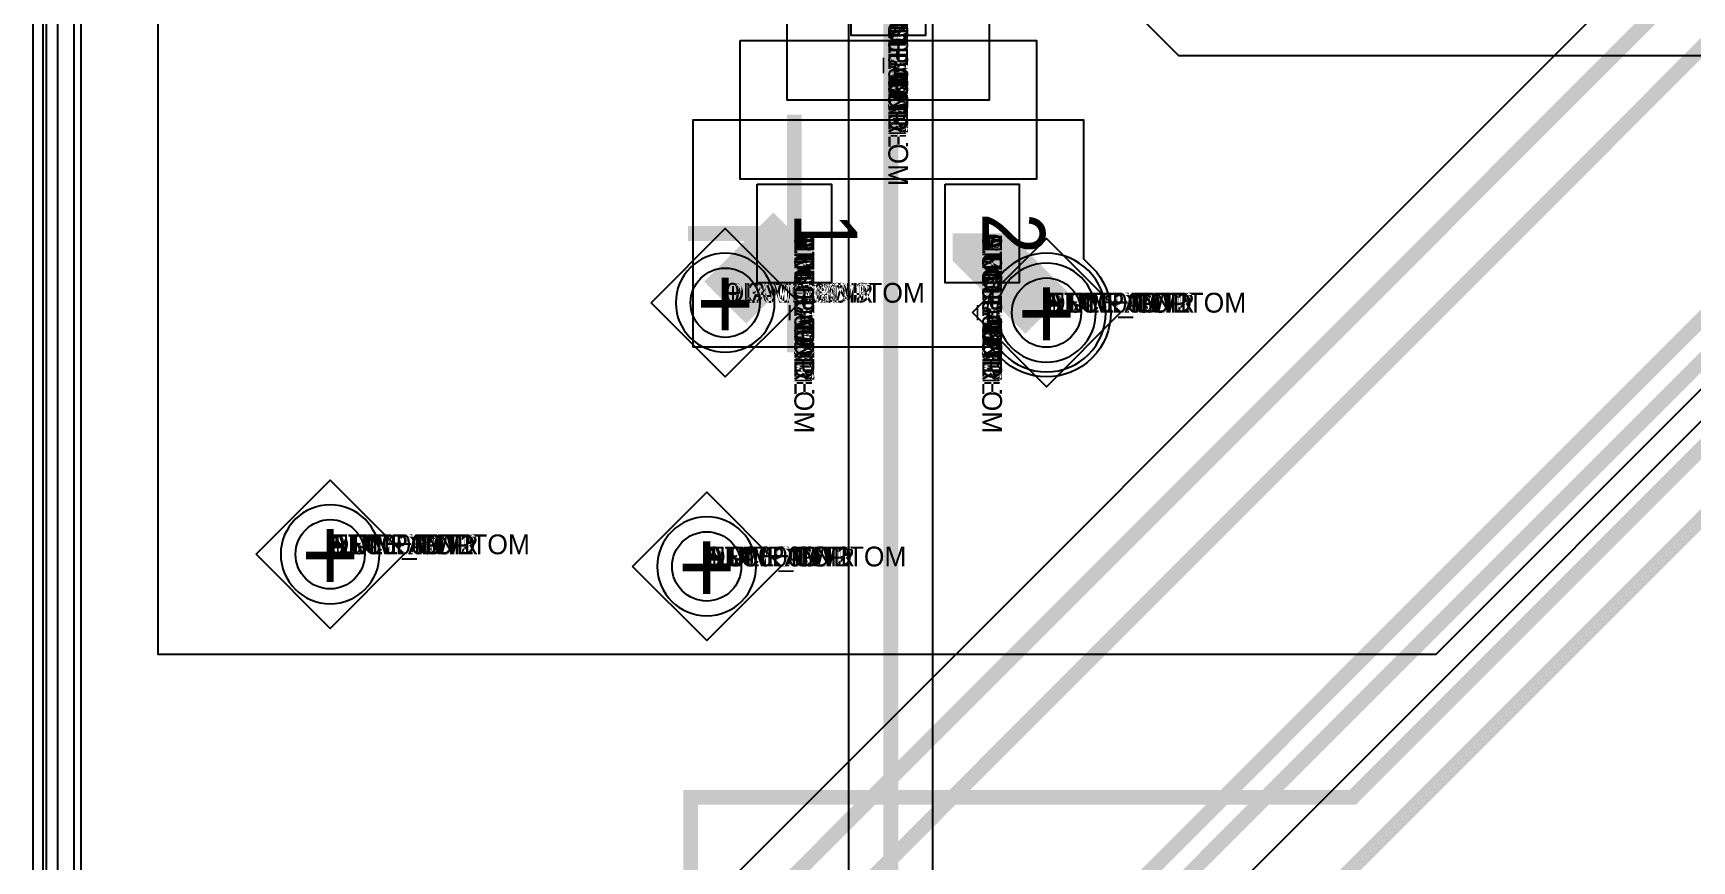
# Model space of a CAD drawing. Extents: x 0 to 323, y 0 to 320.
# Drawn here: x 0 to 16.78, y 54.96 to 63.33 of the extents above; entities that cross this region are included whole.
import ezdxf
from ezdxf.enums import TextEntityAlignment as Align

# ---------------------------------------------------------------- set-up
doc = ezdxf.new("R2010")
doc.units = 0
doc.header["$MEASUREMENT"] = 0
doc.layers.get('0').update_dxf_attribs({"linetype": 'CONTINUOUS'})
for name, color, linetype in [('BOARD_GEOMETRY_OUTLINE', 1, 'CONTINUOUS'), ('CDN_FIGURES', 7, 'CONTINUOUS'), ('ETCH_BOTTOM', 7, 'CONTINUOUS'), ('ETCH_GND', 3, 'CONTINUOUS'), ('ETCH_INT1', 4, 'CONTINUOUS'), ('ETCH_INT2', 5, 'CONTINUOUS'), ('ETCH_PWR', 6, 'CONTINUOUS'), ('ETCH_TOP', 2, 'CONTINUOUS'), ('MANUFACTURING_NCLEGEND-1-6', 8, 'CONTINUOUS'), ('PACKAGE_GEOMETRY_ASSEMBLY_TOP', 11, 'CONTINUOUS'), ('PACKAGE_GEOMETRY_PIN_NUMBER', 9, 'CONTINUOUS')]:
    doc.layers.add(name, color=color, linetype=linetype)

# ---------------------------------------------------------------- blocks, each defined once
blk = doc.blocks.new('PAD_INFO')
for tag in ['SHAPE_TYPE', 'PAD_HEIGHT', 'PAD_LAYER', 'PAD_TYPE', 'PAD_WIDTH']:
    blk.add_attdef(tag, (0, 0), '', height=0.2)
at = {"flags": 2}
blk.add_attdef('CDN_TYPE', (0, 0), '', height=0.2, dxfattribs=at)
blk = doc.blocks.new('DRILL_INFO')
at = {"flags": 2}
blk.add_attdef('CDN_TYPE', (0, 0), '', height=0.2, dxfattribs=at)
for tag in ['FSHAPE', 'FCHAR', 'DRILL_HEIGHT', 'DIAMETER', 'PLATED', 'DRILL_WIDTH']:
    blk.add_attdef(tag, (0, 0), '', height=0.2)
blk = doc.blocks.new('VIA0700X0300')
at = {"layer": 'ETCH_BOTTOM'}
blk.add_circle((0, 0), 0.35, dxfattribs=at)
at = {"layer": 'ETCH_GND'}
blk.add_circle((0, 0), 0.35, dxfattribs=at)
at = {"layer": 'ETCH_INT1'}
blk.add_circle((0, 0), 0.35, dxfattribs=at)
at = {"layer": 'ETCH_INT2'}
blk.add_circle((0, 0), 0.35, dxfattribs=at)
at = {"layer": 'ETCH_PWR'}
blk.add_circle((0, 0), 0.35, dxfattribs=at)
at = {"layer": 'ETCH_TOP'}
blk.add_circle((0, 0), 0.35, dxfattribs=at)
ref = blk.add_blockref('PAD_INFO', (0, 0))
ref.add_attrib('PAD_LAYER', 'ETCH_TOP', (0, 0), dxfattribs={"height": 0.2})
ref.add_attrib('SHAPE_TYPE', 'NULL', (0, 0), dxfattribs={"height": 0.2})
ref.add_attrib('PAD_TYPE', 'ANTIPAD', (0, 0), dxfattribs={"height": 0.2})
ref.add_attrib('PAD_WIDTH', '0.000000', (0, 0), dxfattribs={"height": 0.2})
ref.add_attrib('PAD_HEIGHT', '0.000000', (0, 0), dxfattribs={"height": 0.2})
ref = blk.add_blockref('PAD_INFO', (0, 0))
ref.add_attrib('PAD_LAYER', 'ETCH_GND', (0, 0), dxfattribs={"height": 0.2})
ref.add_attrib('SHAPE_TYPE', 'NULL', (0, 0), dxfattribs={"height": 0.2})
ref.add_attrib('PAD_TYPE', 'ANTIPAD', (0, 0), dxfattribs={"height": 0.2})
ref.add_attrib('PAD_WIDTH', '0.000000', (0, 0), dxfattribs={"height": 0.2})
ref.add_attrib('PAD_HEIGHT', '0.000000', (0, 0), dxfattribs={"height": 0.2})
ref = blk.add_blockref('PAD_INFO', (0, 0))
ref.add_attrib('PAD_LAYER', 'ETCH_INT1', (0, 0), dxfattribs={"height": 0.2})
ref.add_attrib('SHAPE_TYPE', 'NULL', (0, 0), dxfattribs={"height": 0.2})
ref.add_attrib('PAD_TYPE', 'ANTIPAD', (0, 0), dxfattribs={"height": 0.2})
ref.add_attrib('PAD_WIDTH', '0.000000', (0, 0), dxfattribs={"height": 0.2})
ref.add_attrib('PAD_HEIGHT', '0.000000', (0, 0), dxfattribs={"height": 0.2})
ref = blk.add_blockref('PAD_INFO', (0, 0))
ref.add_attrib('PAD_LAYER', 'ETCH_INT2', (0, 0), dxfattribs={"height": 0.2})
ref.add_attrib('SHAPE_TYPE', 'NULL', (0, 0), dxfattribs={"height": 0.2})
ref.add_attrib('PAD_TYPE', 'ANTIPAD', (0, 0), dxfattribs={"height": 0.2})
ref.add_attrib('PAD_WIDTH', '0.000000', (0, 0), dxfattribs={"height": 0.2})
ref.add_attrib('PAD_HEIGHT', '0.000000', (0, 0), dxfattribs={"height": 0.2})
ref = blk.add_blockref('PAD_INFO', (0, 0))
ref.add_attrib('PAD_LAYER', 'ETCH_PWR', (0, 0), dxfattribs={"height": 0.2})
ref.add_attrib('SHAPE_TYPE', 'NULL', (0, 0), dxfattribs={"height": 0.2})
ref.add_attrib('PAD_TYPE', 'ANTIPAD', (0, 0), dxfattribs={"height": 0.2})
ref.add_attrib('PAD_WIDTH', '0.000000', (0, 0), dxfattribs={"height": 0.2})
ref.add_attrib('PAD_HEIGHT', '0.000000', (0, 0), dxfattribs={"height": 0.2})
ref = blk.add_blockref('PAD_INFO', (0, 0))
ref.add_attrib('PAD_LAYER', 'ETCH_BOTTOM', (0, 0), dxfattribs={"height": 0.2})
ref.add_attrib('SHAPE_TYPE', 'NULL', (0, 0), dxfattribs={"height": 0.2})
ref.add_attrib('PAD_TYPE', 'ANTIPAD', (0, 0), dxfattribs={"height": 0.2})
ref.add_attrib('PAD_WIDTH', '0.000000', (0, 0), dxfattribs={"height": 0.2})
ref.add_attrib('PAD_HEIGHT', '0.000000', (0, 0), dxfattribs={"height": 0.2})
ref = blk.add_blockref('PAD_INFO', (0, 0))
ref.add_attrib('PAD_LAYER', 'ETCH_TOP', (0, 0), dxfattribs={"height": 0.2})
ref.add_attrib('SHAPE_TYPE', 'NULL', (0, 0), dxfattribs={"height": 0.2})
ref.add_attrib('PAD_TYPE', 'THERMAL', (0, 0), dxfattribs={"height": 0.2})
ref.add_attrib('PAD_WIDTH', '0.000000', (0, 0), dxfattribs={"height": 0.2})
ref.add_attrib('PAD_HEIGHT', '0.000000', (0, 0), dxfattribs={"height": 0.2})
ref = blk.add_blockref('PAD_INFO', (0, 0))
ref.add_attrib('PAD_LAYER', 'ETCH_GND', (0, 0), dxfattribs={"height": 0.2})
ref.add_attrib('SHAPE_TYPE', 'NULL', (0, 0), dxfattribs={"height": 0.2})
ref.add_attrib('PAD_TYPE', 'THERMAL', (0, 0), dxfattribs={"height": 0.2})
ref.add_attrib('PAD_WIDTH', '0.000000', (0, 0), dxfattribs={"height": 0.2})
ref.add_attrib('PAD_HEIGHT', '0.000000', (0, 0), dxfattribs={"height": 0.2})
ref = blk.add_blockref('PAD_INFO', (0, 0))
ref.add_attrib('PAD_LAYER', 'ETCH_INT1', (0, 0), dxfattribs={"height": 0.2})
ref.add_attrib('SHAPE_TYPE', 'NULL', (0, 0), dxfattribs={"height": 0.2})
ref.add_attrib('PAD_TYPE', 'THERMAL', (0, 0), dxfattribs={"height": 0.2})
ref.add_attrib('PAD_WIDTH', '0.000000', (0, 0), dxfattribs={"height": 0.2})
ref.add_attrib('PAD_HEIGHT', '0.000000', (0, 0), dxfattribs={"height": 0.2})
ref = blk.add_blockref('PAD_INFO', (0, 0))
ref.add_attrib('PAD_LAYER', 'ETCH_INT2', (0, 0), dxfattribs={"height": 0.2})
ref.add_attrib('SHAPE_TYPE', 'NULL', (0, 0), dxfattribs={"height": 0.2})
ref.add_attrib('PAD_TYPE', 'THERMAL', (0, 0), dxfattribs={"height": 0.2})
ref.add_attrib('PAD_WIDTH', '0.000000', (0, 0), dxfattribs={"height": 0.2})
ref.add_attrib('PAD_HEIGHT', '0.000000', (0, 0), dxfattribs={"height": 0.2})
ref = blk.add_blockref('PAD_INFO', (0, 0))
ref.add_attrib('PAD_LAYER', 'ETCH_PWR', (0, 0), dxfattribs={"height": 0.2})
ref.add_attrib('SHAPE_TYPE', 'NULL', (0, 0), dxfattribs={"height": 0.2})
ref.add_attrib('PAD_TYPE', 'THERMAL', (0, 0), dxfattribs={"height": 0.2})
ref.add_attrib('PAD_WIDTH', '0.000000', (0, 0), dxfattribs={"height": 0.2})
ref.add_attrib('PAD_HEIGHT', '0.000000', (0, 0), dxfattribs={"height": 0.2})
ref = blk.add_blockref('PAD_INFO', (0, 0))
ref.add_attrib('PAD_LAYER', 'ETCH_BOTTOM', (0, 0), dxfattribs={"height": 0.2})
ref.add_attrib('SHAPE_TYPE', 'NULL', (0, 0), dxfattribs={"height": 0.2})
ref.add_attrib('PAD_TYPE', 'THERMAL', (0, 0), dxfattribs={"height": 0.2})
ref.add_attrib('PAD_WIDTH', '0.000000', (0, 0), dxfattribs={"height": 0.2})
ref.add_attrib('PAD_HEIGHT', '0.000000', (0, 0), dxfattribs={"height": 0.2})
ref = blk.add_blockref('PAD_INFO', (0, 0))
ref.add_attrib('PAD_LAYER', 'ETCH_TOP', (0, 0), dxfattribs={"height": 0.2})
ref.add_attrib('SHAPE_TYPE', 'CIRCLE', (0, 0), dxfattribs={"height": 0.2})
ref.add_attrib('PAD_TYPE', 'REGULAR', (0, 0), dxfattribs={"height": 0.2})
ref.add_attrib('PAD_WIDTH', '0.700000', (0, 0), dxfattribs={"height": 0.2})
ref.add_attrib('PAD_HEIGHT', '0.700000', (0, 0), dxfattribs={"height": 0.2})
ref = blk.add_blockref('PAD_INFO', (0, 0))
ref.add_attrib('PAD_LAYER', 'ETCH_GND', (0, 0), dxfattribs={"height": 0.2})
ref.add_attrib('SHAPE_TYPE', 'CIRCLE', (0, 0), dxfattribs={"height": 0.2})
ref.add_attrib('PAD_TYPE', 'REGULAR', (0, 0), dxfattribs={"height": 0.2})
ref.add_attrib('PAD_WIDTH', '0.700000', (0, 0), dxfattribs={"height": 0.2})
ref.add_attrib('PAD_HEIGHT', '0.700000', (0, 0), dxfattribs={"height": 0.2})
ref = blk.add_blockref('PAD_INFO', (0, 0))
ref.add_attrib('PAD_LAYER', 'ETCH_INT1', (0, 0), dxfattribs={"height": 0.2})
ref.add_attrib('SHAPE_TYPE', 'CIRCLE', (0, 0), dxfattribs={"height": 0.2})
ref.add_attrib('PAD_TYPE', 'REGULAR', (0, 0), dxfattribs={"height": 0.2})
ref.add_attrib('PAD_WIDTH', '0.700000', (0, 0), dxfattribs={"height": 0.2})
ref.add_attrib('PAD_HEIGHT', '0.700000', (0, 0), dxfattribs={"height": 0.2})
ref = blk.add_blockref('PAD_INFO', (0, 0))
ref.add_attrib('PAD_LAYER', 'ETCH_INT2', (0, 0), dxfattribs={"height": 0.2})
ref.add_attrib('SHAPE_TYPE', 'CIRCLE', (0, 0), dxfattribs={"height": 0.2})
ref.add_attrib('PAD_TYPE', 'REGULAR', (0, 0), dxfattribs={"height": 0.2})
ref.add_attrib('PAD_WIDTH', '0.700000', (0, 0), dxfattribs={"height": 0.2})
ref.add_attrib('PAD_HEIGHT', '0.700000', (0, 0), dxfattribs={"height": 0.2})
ref = blk.add_blockref('PAD_INFO', (0, 0))
ref.add_attrib('PAD_LAYER', 'ETCH_PWR', (0, 0), dxfattribs={"height": 0.2})
ref.add_attrib('SHAPE_TYPE', 'CIRCLE', (0, 0), dxfattribs={"height": 0.2})
ref.add_attrib('PAD_TYPE', 'REGULAR', (0, 0), dxfattribs={"height": 0.2})
ref.add_attrib('PAD_WIDTH', '0.700000', (0, 0), dxfattribs={"height": 0.2})
ref.add_attrib('PAD_HEIGHT', '0.700000', (0, 0), dxfattribs={"height": 0.2})
ref = blk.add_blockref('PAD_INFO', (0, 0))
ref.add_attrib('PAD_LAYER', 'ETCH_BOTTOM', (0, 0), dxfattribs={"height": 0.2})
ref.add_attrib('SHAPE_TYPE', 'CIRCLE', (0, 0), dxfattribs={"height": 0.2})
ref.add_attrib('PAD_TYPE', 'REGULAR', (0, 0), dxfattribs={"height": 0.2})
ref.add_attrib('PAD_WIDTH', '0.700000', (0, 0), dxfattribs={"height": 0.2})
ref.add_attrib('PAD_HEIGHT', '0.700000', (0, 0), dxfattribs={"height": 0.2})
ref = blk.add_blockref('DRILL_INFO', (0, 0))
ref.add_attrib('DIAMETER', '0.300000', (0, 0), dxfattribs={"height": 0.2})
ref.add_attrib('PLATED', 'PLATED', (0, 0), dxfattribs={"height": 0.2})
ref.add_attrib('FSHAPE', 'DIAMOND', (0, 0), dxfattribs={"height": 0.2})
ref.add_attrib('FCHAR', '+', (0, 0), dxfattribs={"height": 0.2})
ref.add_attrib('DRILL_WIDTH', '1.500000', (0, 0), dxfattribs={"height": 0.2})
ref.add_attrib('DRILL_HEIGHT', '1.500000', (0, 0), dxfattribs={"height": 0.2})
for tag in ['CDN_TYPE', 'PIN']:
    blk.add_attdef(tag, (0, 0), '', height=0.2)
at = {"flags": 2}
for tag in ['PSTKNAME', 'BBV']:
    blk.add_attdef(tag, (0, 0), '', height=0.2, dxfattribs=at)
blk = doc.blocks.new('FIGURE_DIAMOND')
at = {"layer": 'CDN_FIGURES'}
blk.add_lwpolyline([(-0.5, 0), (0, 0.5), (0.5, 0), (0, -0.5)], close=True, dxfattribs=at)
blk = doc.blocks.new('RC1000X0750TS')
at = {"layer": 'ETCH_TOP'}
blk.add_lwpolyline([(-0.5, -0.375), (-0.5, 0.375), (0.5, 0.375), (0.5, -0.375)], close=True, dxfattribs=at)
ref = blk.add_blockref('PAD_INFO', (0, 0))
ref.add_attrib('PAD_LAYER', 'ETCH_TOP', (0, 0), dxfattribs={"height": 0.2})
ref.add_attrib('SHAPE_TYPE', 'NULL', (0, 0), dxfattribs={"height": 0.2})
ref.add_attrib('PAD_TYPE', 'ANTIPAD', (0, 0), dxfattribs={"height": 0.2})
ref.add_attrib('PAD_WIDTH', '0.000000', (0, 0), dxfattribs={"height": 0.2})
ref.add_attrib('PAD_HEIGHT', '0.000000', (0, 0), dxfattribs={"height": 0.2})
ref = blk.add_blockref('PAD_INFO', (0, 0))
ref.add_attrib('PAD_LAYER', 'ETCH_GND', (0, 0), dxfattribs={"height": 0.2})
ref.add_attrib('SHAPE_TYPE', 'NULL', (0, 0), dxfattribs={"height": 0.2})
ref.add_attrib('PAD_TYPE', 'ANTIPAD', (0, 0), dxfattribs={"height": 0.2})
ref.add_attrib('PAD_WIDTH', '0.000000', (0, 0), dxfattribs={"height": 0.2})
ref.add_attrib('PAD_HEIGHT', '0.000000', (0, 0), dxfattribs={"height": 0.2})
ref = blk.add_blockref('PAD_INFO', (0, 0))
ref.add_attrib('PAD_LAYER', 'ETCH_INT1', (0, 0), dxfattribs={"height": 0.2})
ref.add_attrib('SHAPE_TYPE', 'NULL', (0, 0), dxfattribs={"height": 0.2})
ref.add_attrib('PAD_TYPE', 'ANTIPAD', (0, 0), dxfattribs={"height": 0.2})
ref.add_attrib('PAD_WIDTH', '0.000000', (0, 0), dxfattribs={"height": 0.2})
ref.add_attrib('PAD_HEIGHT', '0.000000', (0, 0), dxfattribs={"height": 0.2})
ref = blk.add_blockref('PAD_INFO', (0, 0))
ref.add_attrib('PAD_LAYER', 'ETCH_INT2', (0, 0), dxfattribs={"height": 0.2})
ref.add_attrib('SHAPE_TYPE', 'NULL', (0, 0), dxfattribs={"height": 0.2})
ref.add_attrib('PAD_TYPE', 'ANTIPAD', (0, 0), dxfattribs={"height": 0.2})
ref.add_attrib('PAD_WIDTH', '0.000000', (0, 0), dxfattribs={"height": 0.2})
ref.add_attrib('PAD_HEIGHT', '0.000000', (0, 0), dxfattribs={"height": 0.2})
ref = blk.add_blockref('PAD_INFO', (0, 0))
ref.add_attrib('PAD_LAYER', 'ETCH_PWR', (0, 0), dxfattribs={"height": 0.2})
ref.add_attrib('SHAPE_TYPE', 'NULL', (0, 0), dxfattribs={"height": 0.2})
ref.add_attrib('PAD_TYPE', 'ANTIPAD', (0, 0), dxfattribs={"height": 0.2})
ref.add_attrib('PAD_WIDTH', '0.000000', (0, 0), dxfattribs={"height": 0.2})
ref.add_attrib('PAD_HEIGHT', '0.000000', (0, 0), dxfattribs={"height": 0.2})
ref = blk.add_blockref('PAD_INFO', (0, 0))
ref.add_attrib('PAD_LAYER', 'ETCH_BOTTOM', (0, 0), dxfattribs={"height": 0.2})
ref.add_attrib('SHAPE_TYPE', 'NULL', (0, 0), dxfattribs={"height": 0.2})
ref.add_attrib('PAD_TYPE', 'ANTIPAD', (0, 0), dxfattribs={"height": 0.2})
ref.add_attrib('PAD_WIDTH', '0.000000', (0, 0), dxfattribs={"height": 0.2})
ref.add_attrib('PAD_HEIGHT', '0.000000', (0, 0), dxfattribs={"height": 0.2})
ref = blk.add_blockref('PAD_INFO', (0, 0))
ref.add_attrib('PAD_LAYER', 'ETCH_TOP', (0, 0), dxfattribs={"height": 0.2})
ref.add_attrib('SHAPE_TYPE', 'NULL', (0, 0), dxfattribs={"height": 0.2})
ref.add_attrib('PAD_TYPE', 'THERMAL', (0, 0), dxfattribs={"height": 0.2})
ref.add_attrib('PAD_WIDTH', '0.000000', (0, 0), dxfattribs={"height": 0.2})
ref.add_attrib('PAD_HEIGHT', '0.000000', (0, 0), dxfattribs={"height": 0.2})
ref = blk.add_blockref('PAD_INFO', (0, 0))
ref.add_attrib('PAD_LAYER', 'ETCH_GND', (0, 0), dxfattribs={"height": 0.2})
ref.add_attrib('SHAPE_TYPE', 'NULL', (0, 0), dxfattribs={"height": 0.2})
ref.add_attrib('PAD_TYPE', 'THERMAL', (0, 0), dxfattribs={"height": 0.2})
ref.add_attrib('PAD_WIDTH', '0.000000', (0, 0), dxfattribs={"height": 0.2})
ref.add_attrib('PAD_HEIGHT', '0.000000', (0, 0), dxfattribs={"height": 0.2})
ref = blk.add_blockref('PAD_INFO', (0, 0))
ref.add_attrib('PAD_LAYER', 'ETCH_INT1', (0, 0), dxfattribs={"height": 0.2})
ref.add_attrib('SHAPE_TYPE', 'NULL', (0, 0), dxfattribs={"height": 0.2})
ref.add_attrib('PAD_TYPE', 'THERMAL', (0, 0), dxfattribs={"height": 0.2})
ref.add_attrib('PAD_WIDTH', '0.000000', (0, 0), dxfattribs={"height": 0.2})
ref.add_attrib('PAD_HEIGHT', '0.000000', (0, 0), dxfattribs={"height": 0.2})
ref = blk.add_blockref('PAD_INFO', (0, 0))
ref.add_attrib('PAD_LAYER', 'ETCH_INT2', (0, 0), dxfattribs={"height": 0.2})
ref.add_attrib('SHAPE_TYPE', 'NULL', (0, 0), dxfattribs={"height": 0.2})
ref.add_attrib('PAD_TYPE', 'THERMAL', (0, 0), dxfattribs={"height": 0.2})
ref.add_attrib('PAD_WIDTH', '0.000000', (0, 0), dxfattribs={"height": 0.2})
ref.add_attrib('PAD_HEIGHT', '0.000000', (0, 0), dxfattribs={"height": 0.2})
ref = blk.add_blockref('PAD_INFO', (0, 0))
ref.add_attrib('PAD_LAYER', 'ETCH_PWR', (0, 0), dxfattribs={"height": 0.2})
ref.add_attrib('SHAPE_TYPE', 'NULL', (0, 0), dxfattribs={"height": 0.2})
ref.add_attrib('PAD_TYPE', 'THERMAL', (0, 0), dxfattribs={"height": 0.2})
ref.add_attrib('PAD_WIDTH', '0.000000', (0, 0), dxfattribs={"height": 0.2})
ref.add_attrib('PAD_HEIGHT', '0.000000', (0, 0), dxfattribs={"height": 0.2})
ref = blk.add_blockref('PAD_INFO', (0, 0))
ref.add_attrib('PAD_LAYER', 'ETCH_BOTTOM', (0, 0), dxfattribs={"height": 0.2})
ref.add_attrib('SHAPE_TYPE', 'NULL', (0, 0), dxfattribs={"height": 0.2})
ref.add_attrib('PAD_TYPE', 'THERMAL', (0, 0), dxfattribs={"height": 0.2})
ref.add_attrib('PAD_WIDTH', '0.000000', (0, 0), dxfattribs={"height": 0.2})
ref.add_attrib('PAD_HEIGHT', '0.000000', (0, 0), dxfattribs={"height": 0.2})
ref = blk.add_blockref('PAD_INFO', (0, 0))
ref.add_attrib('PAD_LAYER', 'ETCH_TOP', (0, 0), dxfattribs={"height": 0.2})
ref.add_attrib('SHAPE_TYPE', 'RECTANGLE', (0, 0), dxfattribs={"height": 0.2})
ref.add_attrib('PAD_TYPE', 'REGULAR', (0, 0), dxfattribs={"height": 0.2})
ref.add_attrib('PAD_WIDTH', '1.000000', (0, 0), dxfattribs={"height": 0.2})
ref.add_attrib('PAD_HEIGHT', '0.750000', (0, 0), dxfattribs={"height": 0.2})
ref = blk.add_blockref('PAD_INFO', (0, 0))
ref.add_attrib('PAD_LAYER', 'ETCH_GND', (0, 0), dxfattribs={"height": 0.2})
ref.add_attrib('SHAPE_TYPE', 'NULL', (0, 0), dxfattribs={"height": 0.2})
ref.add_attrib('PAD_TYPE', 'REGULAR', (0, 0), dxfattribs={"height": 0.2})
ref.add_attrib('PAD_WIDTH', '0.000000', (0, 0), dxfattribs={"height": 0.2})
ref.add_attrib('PAD_HEIGHT', '0.000000', (0, 0), dxfattribs={"height": 0.2})
ref = blk.add_blockref('PAD_INFO', (0, 0))
ref.add_attrib('PAD_LAYER', 'ETCH_INT1', (0, 0), dxfattribs={"height": 0.2})
ref.add_attrib('SHAPE_TYPE', 'NULL', (0, 0), dxfattribs={"height": 0.2})
ref.add_attrib('PAD_TYPE', 'REGULAR', (0, 0), dxfattribs={"height": 0.2})
ref.add_attrib('PAD_WIDTH', '0.000000', (0, 0), dxfattribs={"height": 0.2})
ref.add_attrib('PAD_HEIGHT', '0.000000', (0, 0), dxfattribs={"height": 0.2})
ref = blk.add_blockref('PAD_INFO', (0, 0))
ref.add_attrib('PAD_LAYER', 'ETCH_INT2', (0, 0), dxfattribs={"height": 0.2})
ref.add_attrib('SHAPE_TYPE', 'NULL', (0, 0), dxfattribs={"height": 0.2})
ref.add_attrib('PAD_TYPE', 'REGULAR', (0, 0), dxfattribs={"height": 0.2})
ref.add_attrib('PAD_WIDTH', '0.000000', (0, 0), dxfattribs={"height": 0.2})
ref.add_attrib('PAD_HEIGHT', '0.000000', (0, 0), dxfattribs={"height": 0.2})
ref = blk.add_blockref('PAD_INFO', (0, 0))
ref.add_attrib('PAD_LAYER', 'ETCH_PWR', (0, 0), dxfattribs={"height": 0.2})
ref.add_attrib('SHAPE_TYPE', 'NULL', (0, 0), dxfattribs={"height": 0.2})
ref.add_attrib('PAD_TYPE', 'REGULAR', (0, 0), dxfattribs={"height": 0.2})
ref.add_attrib('PAD_WIDTH', '0.000000', (0, 0), dxfattribs={"height": 0.2})
ref.add_attrib('PAD_HEIGHT', '0.000000', (0, 0), dxfattribs={"height": 0.2})
ref = blk.add_blockref('PAD_INFO', (0, 0))
ref.add_attrib('PAD_LAYER', 'ETCH_BOTTOM', (0, 0), dxfattribs={"height": 0.2})
ref.add_attrib('SHAPE_TYPE', 'NULL', (0, 0), dxfattribs={"height": 0.2})
ref.add_attrib('PAD_TYPE', 'REGULAR', (0, 0), dxfattribs={"height": 0.2})
ref.add_attrib('PAD_WIDTH', '0.000000', (0, 0), dxfattribs={"height": 0.2})
ref.add_attrib('PAD_HEIGHT', '0.000000', (0, 0), dxfattribs={"height": 0.2})
ref = blk.add_blockref('DRILL_INFO', (0, 0))
ref.add_attrib('DIAMETER', '0.000000', (0, 0), dxfattribs={"height": 0.2})
ref.add_attrib('PLATED', 'PLATED', (0, 0), dxfattribs={"height": 0.2})
ref.add_attrib('FSHAPE', 'NULL', (0, 0), dxfattribs={"height": 0.2})
ref.add_attrib('DRILL_WIDTH', '0.000000', (0, 0), dxfattribs={"height": 0.2})
ref.add_attrib('DRILL_HEIGHT', '0.000000', (0, 0), dxfattribs={"height": 0.2})
for tag in ['CDN_TYPE', 'PIN']:
    blk.add_attdef(tag, (0, 0), '', height=0.2)
at = {"flags": 2}
for tag in ['PSTKNAME', 'BBV']:
    blk.add_attdef(tag, (0, 0), '', height=0.2, dxfattribs=at)
blk = doc.blocks.new('F341')
at = {"layer": 'PACKAGE_GEOMETRY_ASSEMBLY_TOP'}
blk.add_lwpolyline([(-1.95, -0.55), (-1.95, 2.45), (-0.55, 2.45), (-0.55, -0.55)], close=True, dxfattribs=at)
at = {"layer": 'ETCH_TOP'}
ref = blk.add_blockref('RC1000X0750TS', (0, 1.9), dxfattribs=at)
ref.add_attrib('CDN_TYPE', 'PIN', (0, 0), dxfattribs={"height": 0.2})
ref.add_attrib('PIN', '2', (0, 0), dxfattribs={"height": 0.2})
ref = blk.add_blockref('RC1000X0750TS', (-2.5, 0.95), dxfattribs=at)
ref.add_attrib('CDN_TYPE', 'PIN', (0, 0), dxfattribs={"height": 0.2})
ref.add_attrib('PIN', '3', (0, 0), dxfattribs={"height": 0.2})
ref = blk.add_blockref('RC1000X0750TS', (0, 0), dxfattribs=at)
ref.add_attrib('CDN_TYPE', 'PIN', (0, 0), dxfattribs={"height": 0.2})
ref.add_attrib('PIN', '1', (0, 0), dxfattribs={"height": 0.2})
at = {"flags": 2}
for tag in ['SYMBOL_TYPE', 'CDN_TYPE', 'REFDES']:
    blk.add_attdef(tag, (0, 0), '', height=0.2, dxfattribs=at)

msp = doc.modelspace()

# ---------------------------------------------------------------- linework, layer by layer
at = {"layer": 'BOARD_GEOMETRY_OUTLINE'}
msp.add_lwpolyline([(0, 116.6), (0, 118.2), (190.2, 118.2), (190.2, 0), (0, 0), (0, 118.2)], dxfattribs=at)
at = {"layer": 'ETCH_BOTTOM'}
msp.add_lwpolyline([(0.135, 0.375), (0.135, 117.746), (189.669, 117.746), (189.669, 0.375)], close=True, dxfattribs=at)
for points, format in [([(53.162, 5.149), (50.205, 5.149), (48.746, 3.69), (11.318, 3.69), (9.779, 5.229, 0.590049), (9.608, 5.18), (9.608, 5.18, -5.885002), (9.332, 7.609, 0.796993), (9.525, 7.653), (9.525, 9.374), (3.9, 14.999), (3.9, 51.614), (18.136, 65.85), (18.964, 65.85), (19.177, 65.638, 0.668179), (19.35, 65.709), (19.35, 68.195), (18.946, 68.195), (18.199, 67.448), (13.79, 67.448), (10.75, 70.488), (10.75, 105.042)], "xyb"), ([(39.485, 70.543, 0.15, 0.15, 0), (39.485, 70.015, 0.15, 0.15, 0), (39.185, 69.715, 0.15, 0.15, 0), (31.539, 69.715, 0.15, 0.15, 0), (24.449, 62.625, 0.15, 0.15, 0), (19.07, 62.625, 0.15, 0.15, 0), (6.5, 50.055, 0.15, 0.15, 0), (6.5, 50, 0.15, 0.15, 0)], "xyseb"), ([(52.9, 8.445, 0.15, 0.15, 0), (48.57, 4.115, 0.15, 0.15, 0), (11.494, 4.115, 0.15, 0.15, 0), (9.95, 5.659, 0.15, 0.15, 0), (9.95, 9.55, 0.15, 0.15, 0), (4.325, 15.175, 0.15, 0.15, 0), (4.325, 51.438, 0.15, 0.15, 0), (18.312, 65.425, 0.15, 0.15, 0), (18.788, 65.425, 0.15, 0.15, 0), (19.125, 65.088, 0.15, 0.15, 0), (19.125, 64.162, 0.15, 0.15, 0), (19.712, 63.575, 0.15, 0.15, 0), (24.088, 63.575, 0.15, 0.15, 0), (25.8, 65.287, 0.15, 0.15, 0), (25.8, 68.35, 0.15, 0.15, 0)], "xyseb"), ([(40.755, 67.789, 0.15, 0.15, 0), (40.721, 67.755, 0.15, 0.15, 0), (33.518, 67.755, 0.15, 0.15, 0), (27.688, 61.925, 0.15, 0.15, 0), (18.794, 61.925, 0.15, 0.15, 0), (7.675, 50.806, 0.15, 0.15, 0), (7.675, 48.625, 0.15, 0.15, 0), (5.2, 46.15, 0.15, 0.15, 0)], "xyseb"), ([(5.05, 43.338), (5.05, 45.45, -0.434609), (5.159, 45.551, 0.424415), (5.8, 46.129), (5.8, 46.149), (8.1, 48.449), (8.1, 50.63), (10.688, 53.218, -0.569037), (10.857, 53.175, 1.683168), (12.285, 54.603, -0.569037), (12.242, 54.772), (18.97, 61.5), (25.6, 61.5, -0.434609), (25.701, 61.392, 1.071716), (26.899, 61.392, -0.434609), (27, 61.5), (27.864, 61.5), (33.694, 67.33)], "xyb"), ([(18.55, 64.85, 0.15, 0.15, 0), (4.625, 50.925, 0.15, 0.15, 0), (4.625, 43.162, 0.15, 0.15, 0), (8.112, 39.675, 0.15, 0.15, 0), (14.966, 39.675, 0.15, 0.15, 0), (15.676, 40.385, 0.15, 0.15, 0), (51.378, 40.385, 0.15, 0.15, 0), (65.225, 26.538, 0.15, 0.15, 0), (65.225, 25.275, 0.15, 0.15, 0), (64.6, 24.65, 0.15, 0.15, 0)], "xyseb")]:
    msp.add_lwpolyline(points, format=format, dxfattribs=at)
msp.add_lwpolyline([(10.25, 61.1, 1), (10.25, 59.9, 1)], format="xyb", close=True, dxfattribs=at)
at = {"layer": 'ETCH_GND'}
msp.add_lwpolyline([(189.5, 0.35), (0.1, 0.35), (0.1, 117.55), (189.5, 117.55)], close=True, dxfattribs=at)
msp.add_lwpolyline([(10.75, 60.5, 1), (9.75, 60.5, 1)], format="xyb", close=True, dxfattribs=at)
at = {"layer": 'ETCH_INT1'}
msp.add_lwpolyline([(189.747, 0.331), (0.416, 0.331), (0.416, 117.577), (189.747, 117.577)], close=True, dxfattribs=at)
msp.add_lwpolyline([(10.85, 60.5, 1), (9.65, 60.5, 1)], format="xyb", close=True, dxfattribs=at)
at = {"layer": 'ETCH_INT2'}
msp.add_lwpolyline([(189.88, 0.665), (0.485, 0.665), (0.485, 117.596), (189.88, 117.596)], close=True, dxfattribs=at)
msp.add_lwpolyline([(35.2, 15.8, 0.15, 0.15, 0), (15.691, 15.8, 0.15, 0.15, 0), (14.966, 16.525, 0.15, 0.15, 0), (11.784, 16.525, 0.15, 0.15, 0), (8.675, 19.634, 0.15, 0.15, 0), (8.675, 64.825, 0.15, 0.15, 0)], format="xyseb", dxfattribs=at)
for points in [[(8.25, 19.458), (8.25, 64.499)], [(9.1, 19.81), (9.1, 64.582)]]:
    msp.add_lwpolyline(points, dxfattribs=at)
msp.add_lwpolyline([(10.25, 61, 1), (10.25, 60, 1)], format="xyb", close=True, dxfattribs=at)
at = {"layer": 'ETCH_PWR'}
msp.add_lwpolyline([(63.65, 30.6), (46.4, 30.6), (42.25, 34.75), (31.8, 34.75), (29.7, 36.85), (0.25, 36.85), (0.25, 117.35)], dxfattribs=at)
for points in [[(7.5, 60.6, 1), (6.5, 60.6, 1)], [(3.004, 58.557, 1), (3.004, 57.557, 1)], [(6.813, 58.434, 1), (6.813, 57.434, 1)]]:
    msp.add_lwpolyline(points, format="xyb", close=True, dxfattribs=at)
at = {"layer": 'ETCH_TOP'}
for points, format in [([(3.15, 78.801), (2.2, 77.851), (2.2, 72.486), (9.6, 65.086), (9.6, 64.95), (9.284, 64.95), (9.273, 64.986, 0.744649), (8.027, 64.986), (8.016, 64.95), (7.625, 64.95), (7.625, 62.65), (9.675, 62.65), (9.675, 64.85), (9.836, 64.85), (11.586, 63.1), (20.003, 63.1, -0.668179), (20.074, 62.927), (14.189, 57.042), (1.266, 57.042), (1.266, 116.848)], "xyb"), ([(35.716, 69.026, 0.15, 0.15, 0), (35.675, 68.985, 0.15, 0.15, 0), (35.675, 65.312, 0.15, 0.15, 0), (34.643, 64.28, 0.15, 0.15, 0), (34.167, 64.28, 0.15, 0.15, 0), (34.022, 64.425, 0.15, 0.15, 0), (31.387, 64.425, 0.15, 0.15, 0), (31.337, 64.375, 0.15, 0.15, 0), (24.438, 64.375, 0.15, 0.15, 0), (24.088, 64.725, 0.15, 0.15, 0), (22.474, 64.725, 0.15, 0.15, 0), (13.349, 55.6, 0.15, 0.15, 0), (6.65, 55.6, 0.15, 0.15, 0), (6.65, 53.7, 0.15, 0.15, 0)], "xyseb"), ([(36.986, 69.026, 0.15, 0.15, 0), (36.945, 68.985, 0.15, 0.15, 0), (36.945, 64.695, 0.15, 0.15, 0), (36.23, 63.98, 0.15, 0.15, 0), (32.133, 63.98, 0.15, 0.15, 0), (31.988, 64.125, 0.15, 0.15, 0), (31.512, 64.125, 0.15, 0.15, 0), (30.887, 63.5, 0.15, 0.15, 0), (21.96, 63.5, 0.15, 0.15, 0), (11.96, 53.5, 0.15, 0.15, 0)], "xyseb"), ([(7.7, 61.3, 0.15, 0.15, 0), (7.7, 62.501, 0.15, 0.15, 0)], "xyseb"), ([(7.7, 61.3, 0.6, 0.6, 0), (7, 60.6, 0.6, 0.6, 0)], "xyseb"), ([(9.6, 61.3, 0.6, 0.6, 0), (9.6, 61.15, 0.6, 0.6, 0), (10.25, 60.5, 0.6, 0.6, 0)], "xyseb"), ([(6.624, 61.3, 0.15, 0.15, 0), (7.7, 61.3, 0.15, 0.15, 0)], "xyseb"), ([(7.7, 60.099, 0.15, 0.15, 0), (7.7, 61.3, 0.15, 0.15, 0)], "xyseb")]:
    msp.add_lwpolyline(points, format=format, dxfattribs=at)
msp.add_lwpolyline([(10.71, 60.96, -1), (9.79, 60.04), (9.681, 60.15), (6.675, 60.15), (6.675, 62.45), (10.625, 62.45), (10.625, 61.044)], format="xyb", close=True, dxfattribs=at)

# ---------------------------------------------------------------- block references
at = {"rotation": 270}
msp.add_blockref('F341', (7.7, 61.3), dxfattribs=at)
at = {"layer": 'ETCH_TOP'}
for p in [(7, 60.6), (10.25, 60.5), (3.004, 58.057), (6.813, 57.934)]:
    msp.add_blockref('VIA0700X0300', p, dxfattribs=at)
at = {"layer": 'MANUFACTURING_NCLEGEND-1-6', "xscale": 1.5, "yscale": 1.5}
for p in [(7, 60.6), (10.25, 60.5), (3.004, 58.057), (6.813, 57.934)]:
    msp.add_blockref('FIGURE_DIAMOND', p, dxfattribs=at)

# ---------------------------------------------------------------- texts
at = {"layer": 'MANUFACTURING_NCLEGEND-1-6'}
for p in [(7, 60.6), (10.25, 60.5), (3.004, 58.057), (6.813, 57.934)]:
    msp.add_text('+', height=0.75, dxfattribs=at).set_placement(p, align=Align.MIDDLE_CENTER)
at = {"layer": 'PACKAGE_GEOMETRY_PIN_NUMBER', "width": 0.87874}
for s, p in [('1', (7.7, 61.3)), ('2', (9.6, 61.3))]:
    msp.add_text(s, height=0.635, rotation=270, dxfattribs=at).set_placement(p, align=Align.CENTER)

doc.saveas('drawing.dxf')
